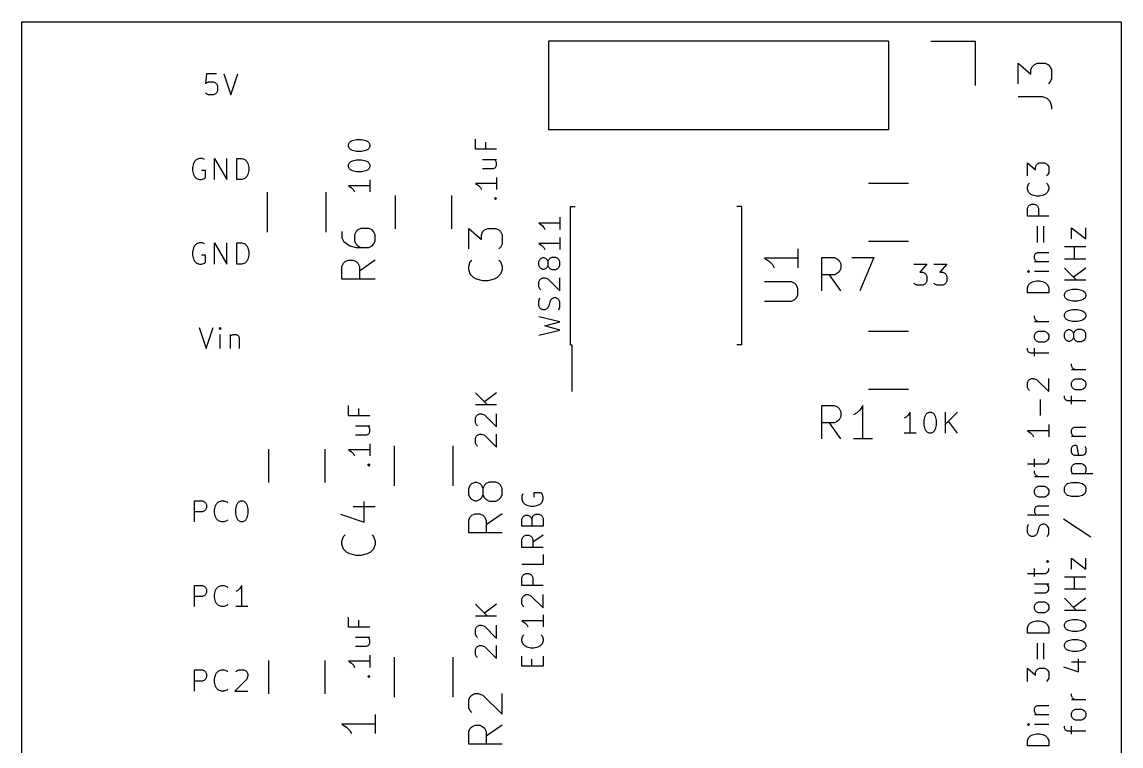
# Model space of a CAD drawing. Extents: x 109.9 to 142.9, y -87.6 to -53.3.
# Drawn here: x 109.86 to 142.88, y -75.09 to -53.34 of the extents above; entities that cross this region are included whole.
import ezdxf

# ---------------------------------------------------------------- set-up
doc = ezdxf.new("R2010")
doc.units = 0
doc.header["$MEASUREMENT"] = 0
doc.layers.add('BLACK', color=7, linetype='CONTINUOUS')

msp = doc.modelspace()

# ---------------------------------------------------------------- linework, layer by layer
at = {"layer": 'Black'}
for p, q in [((109.855, -77.597), (109.855, -53.34)), ((109.855, -53.34), (142.875, -53.34)), ((142.875, -53.34), (142.875, -87.63)), ((125.67, -53.915), (125.67, -56.575)), ((135.89, -53.915), (125.67, -53.915)), ((135.89, -53.915), (135.89, -56.575)), ((137.16, -53.915), (138.49, -53.915)), ((138.49, -53.915), (138.49, -55.245)), ((139.787, -55.1974), (139.787, -54.5783)), ((139.787, -54.5783), (140.168, -54.9117)), ((140.168, -54.7688), (140.216, -54.6736)), ((140.168, -54.9117), (140.168, -54.7688)), ((140.216, -54.6736), (140.264, -54.626)), ((140.264, -54.626), (140.359, -54.5783)), ((140.359, -54.5783), (140.597, -54.5783)), ((140.597, -54.5783), (140.692, -54.626)), ((140.692, -54.626), (140.74, -54.6736)), ((140.74, -54.6736), (140.787, -54.7688)), ((140.787, -54.7688), (140.787, -55.0545)), ((115.401, -54.8973), (115.37, -55.1996)), ((115.703, -54.8973), (115.401, -54.8973)), ((115.401, -55.1694), (115.461, -55.1392)), ((115.461, -55.1392), (115.612, -55.1392)), ((115.612, -55.1392), (115.673, -55.1694)), ((115.915, -54.8973), (116.126, -55.5323)), ((116.126, -55.5323), (116.338, -54.8973)), ((140.787, -55.0545), (140.74, -55.1498)), ((115.37, -55.1996), (115.401, -55.1694)), ((115.401, -55.502), (115.37, -55.4718)), ((115.673, -55.1694), (115.703, -55.1996)), ((115.703, -55.4718), (115.673, -55.502)), ((115.703, -55.1996), (115.733, -55.2601)), ((115.733, -55.4113), (115.703, -55.4718)), ((115.733, -55.2601), (115.733, -55.4113)), ((140.74, -55.1498), (140.692, -55.1974)), ((115.461, -55.5323), (115.401, -55.502)), ((115.612, -55.5323), (115.461, -55.5323)), ((115.673, -55.502), (115.612, -55.5323)), ((139.787, -55.5783), (140.502, -55.5783)), ((140.502, -55.5783), (140.645, -55.626)), ((140.645, -55.626), (140.74, -55.7212)), ((140.74, -55.7212), (140.787, -55.864)), ((140.787, -55.864), (140.787, -55.9593)), ((135.89, -56.575), (125.67, -56.575)), ((119.667, -57.023), (119.697, -56.9625)), ((119.667, -57.0835), (119.667, -57.023)), ((119.697, -57.144), (119.667, -57.0835)), ((119.697, -56.9625), (119.728, -56.9323)), ((119.728, -56.9323), (119.788, -56.902)), ((119.788, -56.902), (119.909, -56.8718)), ((119.909, -56.8718), (120.06, -56.8718)), ((120.06, -56.8718), (120.181, -56.902)), ((120.181, -56.902), (120.242, -56.9323)), ((120.242, -56.9323), (120.272, -56.9625)), ((120.272, -56.9625), (120.302, -57.023)), ((120.302, -57.0835), (120.272, -57.144)), ((120.302, -57.023), (120.302, -57.0835)), ((123.477, -57.1651), (123.477, -56.8627)), ((123.78, -56.9535), (123.78, -57.1651)), ((115.189, -57.4373), (115.098, -57.4675)), ((115.28, -57.4373), (115.189, -57.4373)), ((115.34, -57.4675), (115.28, -57.4373)), ((115.643, -58.0723), (115.643, -57.4373)), ((115.643, -57.4373), (116.005, -58.0723)), ((116.005, -58.0723), (116.005, -57.4373)), ((116.308, -58.0723), (116.308, -57.4373)), ((116.308, -57.4373), (116.459, -57.4373)), ((116.459, -57.4373), (116.55, -57.4675)), ((119.728, -57.1742), (119.697, -57.144)), ((119.788, -57.2044), (119.728, -57.1742)), ((119.909, -57.2347), (119.788, -57.2044)), ((120.06, -57.2347), (119.909, -57.2347)), ((120.181, -57.2044), (120.06, -57.2347)), ((120.242, -57.1742), (120.181, -57.2044)), ((120.272, -57.144), (120.242, -57.1742)), ((124.112, -57.1651), (123.477, -57.1651)), ((115.008, -57.5885), (114.977, -57.7094)), ((114.977, -57.7094), (114.977, -57.8001)), ((115.038, -57.528), (115.008, -57.5885)), ((115.098, -57.4675), (115.038, -57.528)), ((116.55, -57.4675), (116.61, -57.528)), ((116.61, -57.528), (116.64, -57.5885)), ((116.64, -57.5885), (116.671, -57.7094)), ((116.671, -57.7094), (116.671, -57.8001)), ((119.667, -57.6278), (119.697, -57.5673)), ((119.667, -57.6882), (119.667, -57.6278)), ((119.697, -57.7487), (119.667, -57.6882)), ((119.697, -57.5673), (119.728, -57.537)), ((119.728, -57.779), (119.697, -57.7487)), ((119.728, -57.537), (119.788, -57.5068)), ((119.788, -57.8092), (119.728, -57.779)), ((119.788, -57.5068), (119.909, -57.4766)), ((119.909, -57.4766), (120.06, -57.4766)), ((120.06, -57.4766), (120.181, -57.5068)), ((120.181, -57.5068), (120.242, -57.537)), ((120.242, -57.779), (120.181, -57.8092)), ((120.242, -57.537), (120.272, -57.5673)), ((120.272, -57.7487), (120.242, -57.779)), ((120.272, -57.5673), (120.302, -57.6278)), ((120.302, -57.6882), (120.272, -57.7487)), ((120.302, -57.6278), (120.302, -57.6882)), ((123.689, -57.4675), (124.112, -57.4675)), ((123.689, -57.7396), (124.022, -57.7396)), ((124.022, -57.7396), (124.082, -57.7094)), ((124.082, -57.4977), (124.052, -57.4675)), ((124.112, -57.5582), (124.082, -57.4977)), ((124.082, -57.7094), (124.112, -57.6489)), ((124.112, -57.6489), (124.112, -57.5582)), ((140.067, -57.9664), (140.067, -57.5733)), ((140.067, -57.5733), (140.309, -57.785)), ((140.309, -57.6943), (140.339, -57.6338)), ((140.309, -57.785), (140.309, -57.6943)), ((140.339, -57.6338), (140.369, -57.6036)), ((140.369, -57.6036), (140.429, -57.5733)), ((140.429, -57.5733), (140.581, -57.5733)), ((140.581, -57.5733), (140.641, -57.6036)), ((140.641, -57.6036), (140.671, -57.6338)), ((140.671, -57.6338), (140.702, -57.6943)), ((140.702, -57.6943), (140.702, -57.8757)), ((114.977, -57.8001), (115.008, -57.9211)), ((115.008, -57.9211), (115.038, -57.9815)), ((115.038, -57.9815), (115.098, -58.042)), ((115.098, -58.042), (115.189, -58.0723)), ((115.189, -58.0723), (115.249, -58.0723)), ((115.37, -57.8001), (115.249, -57.8001)), ((115.249, -58.0723), (115.34, -58.042)), ((115.34, -58.042), (115.37, -58.0118)), ((115.37, -58.0118), (115.37, -57.8001)), ((116.459, -58.0723), (116.308, -58.0723)), ((116.55, -58.042), (116.459, -58.0723)), ((116.61, -57.9815), (116.55, -58.042)), ((116.64, -57.9211), (116.61, -57.9815)), ((116.671, -57.8001), (116.64, -57.9211)), ((119.909, -57.8394), (119.788, -57.8092)), ((120.06, -57.8394), (119.909, -57.8394)), ((120.181, -57.8092), (120.06, -57.8394)), ((120.302, -58.0813), (120.302, -58.4442)), ((124.112, -58.0118), (124.112, -58.3746)), ((140.671, -57.9362), (140.641, -57.9664)), ((140.702, -57.8757), (140.671, -57.9362)), ((120.302, -58.2628), (119.667, -58.2628)), ((119.667, -58.2628), (119.758, -58.3232)), ((119.758, -58.3232), (119.818, -58.3837)), ((119.818, -58.3837), (119.849, -58.4442)), ((124.112, -58.1932), (123.477, -58.1932)), ((123.477, -58.1932), (123.568, -58.2537)), ((123.568, -58.2537), (123.628, -58.3142)), ((123.628, -58.3142), (123.659, -58.3746)), ((135.29, -58.18), (136.49, -58.18)), ((140.067, -58.299), (140.097, -58.2083)), ((140.067, -58.3595), (140.067, -58.299)), ((140.097, -58.4502), (140.067, -58.3595)), ((140.097, -58.2083), (140.127, -58.1781)), ((140.641, -58.1781), (140.671, -58.2083)), ((140.671, -58.2083), (140.702, -58.299)), ((140.702, -58.3595), (140.671, -58.4502)), ((140.702, -58.299), (140.702, -58.3595)), ((117.235, -59.655), (117.235, -58.455)), ((118.985, -58.455), (118.985, -59.655)), ((121.07, -58.555), (121.07, -59.555)), ((122.77, -59.555), (122.77, -58.555)), ((124.052, -58.6468), (124.082, -58.6165)), ((124.082, -58.677), (124.052, -58.6468)), ((124.052, -58.6468), (124.112, -58.6468)), ((124.082, -58.6165), (124.112, -58.6468)), ((124.112, -58.6468), (124.082, -58.677)), ((140.157, -58.5107), (140.097, -58.4502)), ((140.218, -58.541), (140.157, -58.5107)), ((140.339, -58.5712), (140.218, -58.541)), ((140.429, -58.5712), (140.339, -58.5712)), ((140.55, -58.541), (140.429, -58.5712)), ((140.611, -58.5107), (140.55, -58.541)), ((140.671, -58.4502), (140.611, -58.5107)), ((126.33, -58.885), (126.475, -58.885)), ((126.33, -63.035), (126.33, -58.885)), ((131.48, -58.885), (131.335, -58.885)), ((131.48, -63.035), (131.48, -58.885)), ((140.067, -58.934), (140.097, -58.8736)), ((140.067, -59.176), (140.067, -58.934)), ((140.097, -58.8736), (140.127, -58.8433)), ((140.127, -58.8433), (140.188, -58.8131)), ((140.188, -58.8131), (140.278, -58.8131)), ((140.278, -58.8131), (140.339, -58.8433)), ((140.339, -58.8433), (140.369, -58.8736)), ((140.369, -58.8736), (140.399, -58.934)), ((140.399, -58.934), (140.399, -59.176)), ((126.017, -59.3876), (125.382, -59.3876)), ((125.382, -59.3876), (125.473, -59.4481)), ((126.017, -59.2062), (126.017, -59.569)), ((140.702, -59.176), (140.067, -59.176)), ((119.467, -59.6345), (119.467, -59.825)), ((119.896, -59.6345), (119.848, -59.7298)), ((119.848, -59.7298), (119.848, -59.9202)), ((119.944, -59.5869), (119.896, -59.6345)), ((120.039, -59.5393), (119.944, -59.5869)), ((120.277, -59.5393), (120.039, -59.5393)), ((120.372, -59.5869), (120.277, -59.5393)), ((120.42, -59.6345), (120.372, -59.5869)), ((120.467, -59.7298), (120.42, -59.6345)), ((120.467, -59.9202), (120.467, -59.7298)), ((123.277, -60.1583), (123.277, -59.5393)), ((123.277, -59.5393), (123.658, -59.8726)), ((123.658, -59.7298), (123.706, -59.6345)), ((123.658, -59.8726), (123.658, -59.7298)), ((123.706, -59.6345), (123.754, -59.5869)), ((123.754, -59.5869), (123.849, -59.5393)), ((123.849, -59.5393), (124.087, -59.5393)), ((124.087, -59.5393), (124.182, -59.5869)), ((124.182, -59.5869), (124.23, -59.6345)), ((124.23, -59.6345), (124.277, -59.7298)), ((124.277, -59.7298), (124.277, -60.0155)), ((125.473, -59.4481), (125.533, -59.5086)), ((125.533, -59.5086), (125.564, -59.569)), ((140.369, -59.9621), (140.369, -59.4783)), ((140.55, -59.4783), (140.55, -59.9621)), ((141.39, -59.8563), (141.39, -59.5237)), ((141.39, -59.5237), (141.813, -59.8563)), ((141.813, -59.8563), (141.813, -59.5237)), ((115.038, -60.068), (115.008, -60.1285)), ((115.098, -60.0075), (115.038, -60.068)), ((115.189, -59.9773), (115.098, -60.0075)), ((115.28, -59.9773), (115.189, -59.9773)), ((115.34, -60.0075), (115.28, -59.9773)), ((115.643, -60.6123), (115.643, -59.9773)), ((115.643, -59.9773), (116.005, -60.6123)), ((116.005, -60.6123), (116.005, -59.9773)), ((116.308, -60.6123), (116.308, -59.9773)), ((116.308, -59.9773), (116.459, -59.9773)), ((116.459, -59.9773), (116.55, -60.0075)), ((116.55, -60.0075), (116.61, -60.068)), ((116.61, -60.068), (116.64, -60.1285)), ((119.467, -59.825), (119.515, -59.9202)), ((119.515, -59.9202), (119.563, -59.9679)), ((119.563, -59.9679), (119.705, -60.0631)), ((119.705, -60.0631), (119.896, -60.1107)), ((119.848, -59.9202), (119.896, -60.0155)), ((119.896, -60.0155), (119.944, -60.0631)), ((119.944, -60.0631), (120.039, -60.1107)), ((120.277, -60.1107), (120.372, -60.0631)), ((120.372, -60.0631), (120.42, -60.0155)), ((120.42, -60.0155), (120.467, -59.9202)), ((124.277, -60.0155), (124.23, -60.1107)), ((126.017, -59.9924), (125.382, -59.9924)), ((125.382, -59.9924), (125.473, -60.0529)), ((125.473, -60.0529), (125.533, -60.1133)), ((126.017, -59.811), (126.017, -60.1738)), ((136.49, -59.93), (135.29, -59.93)), ((115.008, -60.1285), (114.977, -60.2494)), ((114.977, -60.2494), (114.977, -60.3401)), ((114.977, -60.3401), (115.008, -60.4611)), ((115.37, -60.3401), (115.249, -60.3401)), ((115.37, -60.5518), (115.37, -60.3401)), ((116.64, -60.1285), (116.671, -60.2494)), ((116.671, -60.3401), (116.64, -60.4611)), ((116.671, -60.2494), (116.671, -60.3401)), ((119.896, -60.1107), (120.277, -60.1107)), ((124.23, -60.1107), (124.182, -60.1583)), ((125.443, -60.446), (125.503, -60.4157)), ((125.503, -60.4157), (125.533, -60.4157)), ((125.533, -60.1133), (125.564, -60.1738)), ((125.533, -60.4157), (125.594, -60.446)), ((125.775, -60.4157), (125.715, -60.446)), ((125.896, -60.4157), (125.775, -60.4157)), ((125.957, -60.446), (125.896, -60.4157)), ((133.167, -60.1505), (133.167, -60.7219)), ((133.882, -61.4124), (133.882, -60.4124)), ((133.882, -60.4124), (134.263, -60.4124)), ((134.263, -60.4124), (134.358, -60.46)), ((134.787, -60.4124), (135.453, -60.4124)), ((135.453, -60.4124), (135.025, -61.4124)), ((140.278, -60.3552), (140.309, -60.2948)), ((140.278, -60.4459), (140.278, -60.3552)), ((140.309, -60.2948), (140.369, -60.2645)), ((140.369, -60.2645), (140.702, -60.2645)), ((141.813, -60.0982), (141.178, -60.0982)), ((141.48, -60.4611), (141.48, -60.0982)), ((115.008, -60.4611), (115.038, -60.5215)), ((115.038, -60.5215), (115.098, -60.582)), ((115.098, -60.582), (115.189, -60.6123)), ((115.189, -60.6123), (115.249, -60.6123)), ((115.249, -60.6123), (115.34, -60.582)), ((115.34, -60.582), (115.37, -60.5518)), ((116.459, -60.6123), (116.308, -60.6123)), ((116.55, -60.582), (116.459, -60.6123)), ((116.61, -60.5215), (116.55, -60.582)), ((116.64, -60.4611), (116.61, -60.5215)), ((119.467, -60.6821), (119.515, -60.5869)), ((119.467, -61.0631), (119.467, -60.6821)), ((119.515, -60.5869), (119.563, -60.5393)), ((119.563, -60.5393), (119.658, -60.4917)), ((119.658, -60.4917), (119.801, -60.4917)), ((119.801, -60.4917), (119.896, -60.5393)), ((119.896, -60.5393), (119.944, -60.5869)), ((119.944, -60.5869), (119.991, -60.6821)), ((120.467, -60.4917), (119.991, -60.825)), ((119.991, -60.6821), (119.991, -61.0631)), ((123.277, -60.6821), (123.325, -60.5393)), ((123.277, -60.7774), (123.277, -60.6821)), ((123.325, -60.5393), (123.373, -60.4917)), ((124.182, -60.4917), (124.23, -60.5393)), ((124.23, -60.5393), (124.277, -60.6821)), ((124.277, -60.6821), (124.277, -60.7774)), ((125.382, -60.5367), (125.412, -60.4762)), ((125.382, -60.6576), (125.382, -60.5367)), ((125.412, -60.7181), (125.382, -60.6576)), ((125.412, -60.4762), (125.443, -60.446)), ((125.443, -60.7483), (125.412, -60.7181)), ((125.503, -60.7786), (125.443, -60.7483)), ((125.594, -60.7483), (125.533, -60.7786)), ((125.594, -60.446), (125.624, -60.4762)), ((125.624, -60.7181), (125.594, -60.7483)), ((125.624, -60.4762), (125.654, -60.5367)), ((125.654, -60.6576), (125.624, -60.7181)), ((125.685, -60.4762), (125.654, -60.5367)), ((125.654, -60.5367), (125.654, -60.6576)), ((125.654, -60.6576), (125.685, -60.7181)), ((125.715, -60.446), (125.685, -60.4762)), ((125.685, -60.7181), (125.715, -60.7483)), ((125.715, -60.7483), (125.775, -60.7786)), ((125.896, -60.7786), (125.957, -60.7483)), ((125.987, -60.4762), (125.957, -60.446)), ((125.957, -60.7483), (125.987, -60.7181)), ((126.017, -60.5367), (125.987, -60.4762)), ((125.987, -60.7181), (126.017, -60.6576)), ((126.017, -60.6576), (126.017, -60.5367)), ((133.167, -60.4362), (132.167, -60.4362)), ((132.167, -60.4362), (132.31, -60.5314)), ((132.31, -60.5314), (132.405, -60.6267)), ((132.405, -60.6267), (132.453, -60.7219)), ((134.358, -60.46), (134.406, -60.5076)), ((134.406, -60.5076), (134.453, -60.6029)), ((134.453, -60.7457), (134.406, -60.841)), ((134.453, -60.6029), (134.453, -60.7457)), ((136.646, -60.6123), (137.039, -60.6123)), ((137.039, -60.6123), (136.827, -60.8542)), ((137.251, -60.6123), (137.644, -60.6123)), ((137.644, -60.6123), (137.432, -60.8542)), ((140.309, -60.5064), (140.278, -60.4459)), ((140.278, -60.5367), (140.702, -60.5367)), ((140.339, -60.5367), (140.309, -60.5064)), ((141.813, -60.4611), (141.178, -60.4611)), ((141.178, -60.7332), (141.541, -61.0961)), ((141.813, -60.7332), (141.45, -61.0054)), ((120.467, -61.0631), (119.467, -61.0631)), ((123.325, -60.9202), (123.277, -60.7774)), ((123.42, -61.0155), (123.325, -60.9202)), ((123.515, -61.0631), (123.42, -61.0155)), ((123.706, -61.1107), (123.515, -61.0631)), ((124.039, -61.0631), (123.849, -61.1107)), ((124.135, -61.0155), (124.039, -61.0631)), ((124.23, -60.9202), (124.135, -61.0155)), ((124.277, -60.7774), (124.23, -60.9202)), ((125.382, -61.1414), (125.412, -61.081)), ((125.412, -61.081), (125.443, -61.0507)), ((125.443, -61.0507), (125.503, -61.0205)), ((125.533, -60.7786), (125.503, -60.7786)), ((125.503, -61.0205), (125.564, -61.0205)), ((125.564, -61.0205), (125.654, -61.0507)), ((125.654, -61.0507), (126.017, -61.4136)), ((125.775, -60.7786), (125.896, -60.7786)), ((126.017, -61.4136), (126.017, -61.0205)), ((134.263, -60.9362), (133.882, -60.9362)), ((134.453, -61.4124), (134.12, -60.9362)), ((134.358, -60.8886), (134.263, -60.9362)), ((134.406, -60.841), (134.358, -60.8886)), ((136.827, -60.8542), (136.918, -60.8542)), ((136.918, -60.8542), (136.979, -60.8844)), ((136.979, -60.8844), (137.009, -60.9146)), ((137.009, -60.9146), (137.039, -60.9751)), ((137.039, -60.9751), (137.039, -61.1263)), ((137.432, -60.8542), (137.523, -60.8542)), ((137.523, -60.8542), (137.583, -60.8844)), ((137.583, -60.8844), (137.614, -60.9146)), ((137.614, -60.9146), (137.644, -60.9751)), ((137.644, -60.9751), (137.644, -61.1263)), ((140.097, -60.8088), (140.067, -60.839)), ((140.067, -60.839), (140.097, -60.8693)), ((140.067, -60.839), (140.127, -60.839)), ((140.127, -60.839), (140.097, -60.8088)), ((140.097, -60.8693), (140.127, -60.839)), ((140.702, -60.839), (140.278, -60.839)), ((123.849, -61.1107), (123.706, -61.1107)), ((125.382, -61.2926), (125.382, -61.1414)), ((125.412, -61.3531), (125.382, -61.2926)), ((125.443, -61.3833), (125.412, -61.3531)), ((132.977, -61.1505), (132.167, -61.1505)), ((133.072, -61.1981), (132.977, -61.1505)), ((133.12, -61.2457), (133.072, -61.1981)), ((133.167, -61.341), (133.12, -61.2457)), ((133.167, -61.5314), (133.167, -61.341)), ((136.676, -61.217), (136.646, -61.1868)), ((136.737, -61.2473), (136.676, -61.217)), ((136.918, -61.2473), (136.737, -61.2473)), ((136.979, -61.217), (136.918, -61.2473)), ((137.009, -61.1868), (136.979, -61.217)), ((137.039, -61.1263), (137.009, -61.1868)), ((137.281, -61.217), (137.251, -61.1868)), ((137.341, -61.2473), (137.281, -61.217)), ((137.523, -61.2473), (137.341, -61.2473)), ((137.583, -61.217), (137.523, -61.2473)), ((137.614, -61.1868), (137.583, -61.217)), ((137.644, -61.1263), (137.614, -61.1868)), ((140.067, -61.3229), (140.097, -61.2321)), ((140.067, -61.474), (140.067, -61.3229)), ((140.097, -61.2321), (140.157, -61.1717)), ((140.157, -61.1717), (140.218, -61.1414)), ((140.218, -61.1414), (140.339, -61.1112)), ((140.339, -61.1112), (140.429, -61.1112)), ((140.429, -61.1112), (140.55, -61.1414)), ((140.55, -61.1414), (140.611, -61.1717)), ((140.611, -61.1717), (140.671, -61.2321)), ((140.671, -61.2321), (140.702, -61.3229)), ((140.702, -61.3229), (140.702, -61.474)), ((141.813, -61.0961), (141.178, -61.0961)), ((141.238, -61.4287), (141.299, -61.3985)), ((141.299, -61.3985), (141.42, -61.3682)), ((141.42, -61.3682), (141.571, -61.3682)), ((141.571, -61.3682), (141.692, -61.3985)), ((141.692, -61.3985), (141.752, -61.4287)), ((125.382, -61.716), (125.412, -61.6252)), ((125.382, -61.8671), (125.382, -61.716)), ((125.715, -61.7462), (125.685, -61.8671)), ((125.745, -61.6857), (125.715, -61.7462)), ((125.775, -61.6555), (125.745, -61.6857)), ((125.836, -61.6252), (125.775, -61.6555)), ((125.896, -61.6252), (125.836, -61.6252)), ((125.957, -61.6555), (125.896, -61.6252)), ((125.987, -61.6857), (125.957, -61.6555)), ((126.017, -61.7462), (125.987, -61.6857)), ((126.017, -61.8974), (126.017, -61.7462)), ((132.167, -61.7219), (132.977, -61.7219)), ((132.977, -61.7219), (133.072, -61.6743)), ((133.072, -61.6743), (133.12, -61.6267)), ((133.12, -61.6267), (133.167, -61.5314)), ((140.702, -61.474), (140.067, -61.474)), ((141.178, -61.5194), (141.208, -61.4589)), ((141.178, -61.5799), (141.178, -61.5194)), ((141.208, -61.6404), (141.178, -61.5799)), ((141.208, -61.4589), (141.238, -61.4287)), ((141.238, -61.6706), (141.208, -61.6404)), ((141.299, -61.7008), (141.238, -61.6706)), ((141.42, -61.7311), (141.299, -61.7008)), ((141.571, -61.7311), (141.42, -61.7311)), ((141.692, -61.7008), (141.571, -61.7311)), ((141.752, -61.6706), (141.692, -61.7008)), ((141.752, -61.4287), (141.783, -61.4589)), ((141.783, -61.6404), (141.752, -61.6706)), ((141.783, -61.4589), (141.813, -61.5194)), ((141.813, -61.5799), (141.783, -61.6404)), ((141.813, -61.5194), (141.813, -61.5799)), ((125.412, -61.9276), (125.382, -61.8671)), ((125.443, -61.9579), (125.412, -61.9276)), ((125.503, -61.9881), (125.443, -61.9579)), ((125.564, -61.9881), (125.503, -61.9881)), ((125.624, -61.9579), (125.564, -61.9881)), ((125.654, -61.9276), (125.624, -61.9579)), ((125.685, -61.8671), (125.654, -61.9276)), ((125.987, -61.9881), (126.017, -61.8974)), ((141.178, -62.1242), (141.208, -62.0637)), ((141.208, -62.0637), (141.238, -62.0335)), ((141.238, -62.0335), (141.299, -62.0032)), ((141.299, -62.0032), (141.42, -61.973)), ((141.42, -61.973), (141.571, -61.973)), ((141.571, -61.973), (141.692, -62.0032)), ((141.692, -62.0032), (141.752, -62.0335)), ((141.752, -62.0335), (141.783, -62.0637)), ((141.783, -62.0637), (141.813, -62.1242)), ((126.017, -62.351), (125.382, -62.1998)), ((125.564, -62.4719), (126.017, -62.351)), ((140.278, -62.23), (140.278, -62.1695)), ((140.309, -62.2905), (140.278, -62.23)), ((140.702, -62.351), (140.278, -62.351)), ((140.339, -62.3207), (140.309, -62.2905)), ((140.399, -62.351), (140.339, -62.3207)), ((141.178, -62.1846), (141.178, -62.1242)), ((141.208, -62.2451), (141.178, -62.1846)), ((141.238, -62.2754), (141.208, -62.2451)), ((141.299, -62.3056), (141.238, -62.2754)), ((141.42, -62.3358), (141.299, -62.3056)), ((141.571, -62.3358), (141.42, -62.3358)), ((141.692, -62.3056), (141.571, -62.3358)), ((141.752, -62.2754), (141.692, -62.3056)), ((141.783, -62.2451), (141.752, -62.2754)), ((141.813, -62.1846), (141.783, -62.2451)), ((141.813, -62.1242), (141.813, -62.1846)), ((115.174, -62.5173), (115.386, -63.1523)), ((115.386, -63.1523), (115.597, -62.5173)), ((115.809, -62.5173), (115.779, -62.5475)), ((115.779, -62.5475), (115.809, -62.5777)), ((115.839, -62.5475), (115.809, -62.5173)), ((115.809, -62.5173), (115.809, -62.5777)), ((115.809, -62.5777), (115.839, -62.5475)), ((115.809, -63.1523), (115.809, -62.7289)), ((116.111, -62.7289), (116.111, -63.1523)), ((116.142, -62.7592), (116.202, -62.7289)), ((116.202, -62.7289), (116.293, -62.7289)), ((116.293, -62.7289), (116.353, -62.7592)), ((125.382, -62.744), (126.017, -62.5929)), ((126.017, -62.5929), (125.564, -62.4719)), ((135.29, -62.625), (136.49, -62.625)), ((140.278, -62.744), (140.309, -62.6836)), ((140.309, -62.6836), (140.339, -62.6533)), ((140.339, -62.6533), (140.399, -62.6231)), ((140.399, -62.6231), (140.581, -62.6231)), ((140.581, -62.6231), (140.641, -62.6533)), ((140.641, -62.6533), (140.671, -62.6836)), ((140.671, -62.6836), (140.702, -62.744)), ((141.178, -62.6987), (141.208, -62.6382)), ((141.178, -62.8196), (141.178, -62.6987)), ((141.208, -62.6382), (141.238, -62.608)), ((141.238, -62.608), (141.299, -62.5777)), ((141.299, -62.5777), (141.329, -62.5777)), ((141.329, -62.5777), (141.39, -62.608)), ((141.39, -62.608), (141.42, -62.6382)), ((141.42, -62.6382), (141.45, -62.6987)), ((141.48, -62.6382), (141.45, -62.6987)), ((141.45, -62.6987), (141.45, -62.8196)), ((141.511, -62.608), (141.48, -62.6382)), ((141.571, -62.5777), (141.511, -62.608)), ((141.692, -62.5777), (141.571, -62.5777)), ((141.752, -62.608), (141.692, -62.5777)), ((141.783, -62.6382), (141.752, -62.608)), ((141.813, -62.6987), (141.783, -62.6382)), ((141.813, -62.8196), (141.813, -62.6987)), ((116.111, -62.7894), (116.142, -62.7592)), ((116.353, -62.7592), (116.383, -62.8196)), ((116.383, -62.8196), (116.383, -63.1523)), ((126.33, -63.035), (126.38, -63.035)), ((126.38, -63.035), (126.38, -64.435)), ((131.48, -63.035), (131.335, -63.035)), ((140.278, -62.8348), (140.278, -62.744)), ((140.309, -62.8952), (140.278, -62.8348)), ((140.339, -62.9255), (140.309, -62.8952)), ((140.399, -62.9557), (140.339, -62.9255)), ((140.581, -62.9557), (140.399, -62.9557)), ((140.641, -62.9255), (140.581, -62.9557)), ((140.671, -62.8952), (140.641, -62.9255)), ((140.702, -62.8348), (140.671, -62.8952)), ((140.702, -62.744), (140.702, -62.8348)), ((141.208, -62.8801), (141.178, -62.8196)), ((141.238, -62.9104), (141.208, -62.8801)), ((141.299, -62.9406), (141.238, -62.9104)), ((141.329, -62.9406), (141.299, -62.9406)), ((141.39, -62.9104), (141.329, -62.9406)), ((141.42, -62.8801), (141.39, -62.9104)), ((141.45, -62.8196), (141.42, -62.8801)), ((141.45, -62.8196), (141.48, -62.8801)), ((141.48, -62.8801), (141.511, -62.9104)), ((141.511, -62.9104), (141.571, -62.9406)), ((141.571, -62.9406), (141.692, -62.9406)), ((141.692, -62.9406), (141.752, -62.9104)), ((141.752, -62.9104), (141.783, -62.8801)), ((141.783, -62.8801), (141.813, -62.8196)), ((140.067, -63.1976), (140.067, -63.1371)), ((140.097, -63.2581), (140.067, -63.1976)), ((140.157, -63.2883), (140.097, -63.2581)), ((140.702, -63.2883), (140.157, -63.2883)), ((140.278, -63.379), (140.278, -63.1371)), ((141.39, -63.6663), (141.39, -63.6058)), ((141.42, -63.7268), (141.39, -63.6663)), ((141.45, -63.757), (141.42, -63.7268)), ((140.127, -64.0745), (140.188, -64.0443)), ((140.188, -64.0443), (140.248, -64.0443)), ((140.248, -64.0443), (140.339, -64.0745)), ((140.702, -64.4374), (140.702, -64.0443)), ((141.813, -63.7873), (141.39, -63.7873)), ((141.511, -63.7873), (141.45, -63.757)), ((136.49, -64.375), (135.29, -64.375)), ((140.067, -64.1652), (140.097, -64.1048)), ((140.067, -64.3164), (140.067, -64.1652)), ((140.097, -64.3769), (140.067, -64.3164)), ((140.097, -64.1048), (140.127, -64.0745)), ((140.127, -64.4071), (140.097, -64.3769)), ((140.339, -64.0745), (140.702, -64.4374)), ((141.39, -64.1804), (141.42, -64.1199)), ((141.39, -64.2711), (141.39, -64.1804)), ((141.42, -64.3315), (141.39, -64.2711)), ((141.42, -64.1199), (141.45, -64.0896)), ((141.45, -64.3618), (141.42, -64.3315)), ((141.45, -64.0896), (141.511, -64.0594)), ((141.511, -64.392), (141.45, -64.3618)), ((141.511, -64.0594), (141.692, -64.0594)), ((141.692, -64.0594), (141.752, -64.0896)), ((141.752, -64.3618), (141.692, -64.392)), ((141.752, -64.0896), (141.783, -64.1199)), ((141.783, -64.3315), (141.752, -64.3618)), ((141.783, -64.1199), (141.813, -64.1804)), ((141.813, -64.2711), (141.783, -64.3315)), ((141.813, -64.1804), (141.813, -64.2711)), ((123.477, -64.4767), (123.84, -64.8395)), ((124.112, -64.4767), (123.749, -64.7488)), ((140.46, -65.1631), (140.46, -64.6793)), ((141.178, -64.6339), (141.178, -64.5735)), ((141.208, -64.6944), (141.178, -64.6339)), ((141.269, -64.7246), (141.208, -64.6944)), ((141.39, -64.8154), (141.39, -64.5735)), ((141.692, -64.392), (141.511, -64.392)), ((119.667, -65.1661), (119.667, -64.8637)), ((119.97, -64.9545), (119.97, -65.1661)), ((124.112, -64.8395), (123.477, -64.8395)), ((133.882, -65.8574), (133.882, -64.8574)), ((133.882, -64.8574), (134.263, -64.8574)), ((134.263, -64.8574), (134.358, -64.905)), ((134.358, -64.905), (134.406, -64.9526)), ((134.406, -64.9526), (134.453, -65.0479)), ((134.453, -65.0479), (134.453, -65.1907)), ((135.025, -65.0002), (134.93, -65.0955)), ((135.12, -64.8574), (135.025, -65.0002)), ((135.12, -65.8574), (135.12, -64.8574)), ((141.813, -64.7246), (141.269, -64.7246)), ((120.302, -65.1661), (119.667, -65.1661)), ((123.477, -65.2326), (123.507, -65.1722)), ((123.477, -65.3838), (123.477, -65.2326)), ((123.507, -65.1722), (123.538, -65.1419)), ((123.538, -65.1419), (123.598, -65.1117)), ((123.598, -65.1117), (123.659, -65.1117)), ((123.659, -65.1117), (123.749, -65.1419)), ((123.749, -65.1419), (124.112, -65.5048)), ((124.112, -65.5048), (124.112, -65.1117)), ((134.358, -65.3336), (134.263, -65.3812)), ((134.406, -65.286), (134.358, -65.3336)), ((134.453, -65.1907), (134.406, -65.286)), ((134.93, -65.0955), (134.834, -65.1431)), ((136.419, -65.2085), (136.359, -65.2387)), ((136.48, -65.148), (136.419, -65.2085)), ((136.54, -65.0573), (136.48, -65.148)), ((136.54, -65.6923), (136.54, -65.0573)), ((136.963, -65.2992), (136.994, -65.1782)), ((136.963, -65.4504), (136.963, -65.2992)), ((136.994, -65.1782), (137.024, -65.1177)), ((137.024, -65.1177), (137.054, -65.0875)), ((137.054, -65.0875), (137.115, -65.0573)), ((137.115, -65.0573), (137.175, -65.0573)), ((137.175, -65.0573), (137.236, -65.0875)), ((137.236, -65.0875), (137.266, -65.1177)), ((137.266, -65.1177), (137.296, -65.1782)), ((137.296, -65.1782), (137.326, -65.2992)), ((137.326, -65.2992), (137.326, -65.4504)), ((137.598, -65.6923), (137.598, -65.0573)), ((137.961, -65.0573), (137.598, -65.4201)), ((137.961, -65.6923), (137.689, -65.3294)), ((119.879, -65.4685), (120.302, -65.4685)), ((120.272, -65.4987), (120.242, -65.4685)), ((120.302, -65.5592), (120.272, -65.4987)), ((120.272, -65.7104), (120.302, -65.6499)), ((120.302, -65.6499), (120.302, -65.5592)), ((123.507, -65.4443), (123.477, -65.3838)), ((123.538, -65.4745), (123.507, -65.4443)), ((134.263, -65.3812), (133.882, -65.3812)), ((134.453, -65.8574), (134.12, -65.3812)), ((136.722, -65.6923), (136.359, -65.6923)), ((136.994, -65.5713), (136.963, -65.4504)), ((137.024, -65.6318), (136.994, -65.5713)), ((137.054, -65.662), (137.024, -65.6318)), ((137.115, -65.6923), (137.054, -65.662)), ((137.175, -65.6923), (137.115, -65.6923)), ((137.236, -65.662), (137.175, -65.6923)), ((137.266, -65.6318), (137.236, -65.662)), ((137.296, -65.5713), (137.266, -65.6318)), ((137.326, -65.4504), (137.296, -65.5713)), ((140.702, -65.6167), (140.067, -65.6167)), ((140.067, -65.6167), (140.157, -65.6771)), ((140.157, -65.6771), (140.218, -65.7376)), ((140.702, -65.4352), (140.702, -65.7981)), ((141.39, -65.6015), (141.42, -65.5411)), ((141.39, -65.6923), (141.39, -65.6015)), ((141.42, -65.7527), (141.39, -65.6923)), ((141.42, -65.5411), (141.48, -65.5108)), ((141.48, -65.5108), (141.813, -65.5108)), ((119.879, -65.7406), (120.212, -65.7406)), ((120.212, -65.7406), (120.272, -65.7104)), ((120.302, -66.0128), (120.302, -66.3756)), ((123.477, -65.8374), (123.507, -65.7769)), ((123.477, -65.9886), (123.477, -65.8374)), ((123.507, -66.0491), (123.477, -65.9886)), ((123.507, -65.7769), (123.538, -65.7467)), ((123.538, -65.7467), (123.598, -65.7165)), ((123.598, -65.7165), (123.659, -65.7165)), ((123.659, -65.7165), (123.749, -65.7467)), ((123.749, -65.7467), (124.112, -66.1095)), ((124.112, -66.1095), (124.112, -65.7165)), ((135.406, -65.8574), (134.834, -65.8574)), ((140.218, -65.7376), (140.248, -65.7981)), ((141.39, -65.783), (141.813, -65.783)), ((141.45, -65.783), (141.42, -65.7527)), ((117.26, -66.175), (117.26, -67.175)), ((118.96, -67.175), (118.96, -66.175)), ((120.302, -66.1942), (119.667, -66.1942)), ((119.667, -66.1942), (119.758, -66.2547)), ((119.758, -66.2547), (119.818, -66.3152)), ((119.818, -66.3152), (119.849, -66.3756)), ((121.045, -67.275), (121.045, -66.075)), ((122.795, -66.075), (122.795, -67.275)), ((123.538, -66.0793), (123.507, -66.0491)), ((141.39, -66.1458), (141.42, -66.0854)), ((141.39, -66.2668), (141.39, -66.1458)), ((141.42, -66.3273), (141.39, -66.2668)), ((141.42, -66.0854), (141.48, -66.0551)), ((141.48, -66.3575), (141.42, -66.3273)), ((141.48, -66.0551), (141.541, -66.0551)), ((141.722, -66.3575), (141.48, -66.3575)), ((141.541, -66.0551), (141.601, -66.3575)), ((141.783, -66.3273), (141.722, -66.3575)), ((141.783, -66.0854), (141.813, -66.1458)), ((141.813, -66.2668), (141.783, -66.3273)), ((141.813, -66.1458), (141.813, -66.2668)), ((120.242, -66.6478), (120.272, -66.6175)), ((120.272, -66.678), (120.242, -66.6478)), ((120.242, -66.6478), (120.302, -66.6478)), ((120.272, -66.6175), (120.302, -66.6478)), ((120.302, -66.6478), (120.272, -66.678)), ((140.067, -66.6145), (140.611, -66.6145)), ((140.278, -66.7052), (140.278, -66.4633)), ((140.611, -66.6145), (140.671, -66.5843)), ((140.671, -66.5843), (140.702, -66.5238)), ((140.702, -66.5238), (140.702, -66.4633)), ((141.39, -66.7204), (141.42, -66.6599)), ((141.42, -66.6599), (141.45, -66.6296)), ((141.45, -66.6296), (141.511, -66.5994)), ((141.511, -66.5994), (141.692, -66.5994)), ((141.692, -66.5994), (141.752, -66.6296)), ((141.752, -66.6296), (141.783, -66.6599)), ((141.783, -66.6599), (141.813, -66.7204)), ((140.278, -66.8867), (140.278, -66.8262)), ((140.309, -66.9471), (140.278, -66.8867)), ((140.702, -67.0076), (140.278, -67.0076)), ((140.339, -66.9774), (140.309, -66.9471)), ((140.399, -67.0076), (140.339, -66.9774)), ((141.39, -66.8413), (141.39, -66.7204)), ((141.42, -66.9018), (141.39, -66.8413)), ((141.39, -66.9018), (142.025, -66.9018)), ((141.813, -66.8413), (141.783, -66.9018)), ((141.813, -66.7204), (141.813, -66.8413)), ((123.277, -67.3498), (123.325, -67.2545)), ((123.277, -67.5402), (123.277, -67.3498)), ((123.325, -67.2545), (123.373, -67.2069)), ((123.373, -67.2069), (123.468, -67.1593)), ((123.468, -67.1593), (123.515, -67.1593)), ((123.515, -67.1593), (123.611, -67.2069)), ((123.611, -67.2069), (123.658, -67.2545)), ((123.658, -67.2545), (123.706, -67.3498)), ((123.754, -67.2545), (123.706, -67.3498)), ((123.706, -67.3498), (123.706, -67.5402)), ((123.801, -67.2069), (123.754, -67.2545)), ((123.896, -67.1593), (123.801, -67.2069)), ((124.087, -67.1593), (123.896, -67.1593)), ((124.182, -67.2069), (124.087, -67.1593)), ((124.23, -67.2545), (124.182, -67.2069)), ((124.277, -67.3498), (124.23, -67.2545)), ((124.277, -67.5402), (124.277, -67.3498)), ((140.278, -67.4007), (140.309, -67.3402)), ((140.309, -67.3402), (140.339, -67.31)), ((140.339, -67.31), (140.399, -67.2798)), ((140.399, -67.2798), (140.581, -67.2798)), ((140.581, -67.2798), (140.641, -67.31)), ((140.641, -67.31), (140.671, -67.3402)), ((140.671, -67.3402), (140.702, -67.4007)), ((141.178, -67.3251), (141.208, -67.2646)), ((141.178, -67.4461), (141.178, -67.3251)), ((141.208, -67.2646), (141.269, -67.2042)), ((141.269, -67.2042), (141.39, -67.1739)), ((141.39, -67.1739), (141.601, -67.1739)), ((141.601, -67.1739), (141.722, -67.2042)), ((141.722, -67.2042), (141.783, -67.2646)), ((141.783, -67.2646), (141.813, -67.3251)), ((141.813, -67.3251), (141.813, -67.4461)), ((123.325, -67.6355), (123.277, -67.5402)), ((123.373, -67.6831), (123.325, -67.6355)), ((123.468, -67.7307), (123.373, -67.6831)), ((123.611, -67.6831), (123.515, -67.7307)), ((123.658, -67.6355), (123.611, -67.6831)), ((123.706, -67.5402), (123.658, -67.6355)), ((123.706, -67.5402), (123.754, -67.6355)), ((123.754, -67.6355), (123.801, -67.6831)), ((123.801, -67.6831), (123.896, -67.7307)), ((124.087, -67.7307), (124.182, -67.6831)), ((124.182, -67.6831), (124.23, -67.6355)), ((124.23, -67.6355), (124.277, -67.5402)), ((124.904, -67.5186), (124.874, -67.5791)), ((124.874, -67.5791), (124.874, -67.6698)), ((124.874, -67.6698), (124.904, -67.7605)), ((125.449, -67.4884), (125.237, -67.4884)), ((125.237, -67.4884), (125.237, -67.6094)), ((125.479, -67.5186), (125.449, -67.4884)), ((125.509, -67.6094), (125.479, -67.5186)), ((125.479, -67.7605), (125.509, -67.6698)), ((125.509, -67.6698), (125.509, -67.6094)), ((140.278, -67.4914), (140.278, -67.4007)), ((140.309, -67.5519), (140.278, -67.4914)), ((140.339, -67.5821), (140.309, -67.5519)), ((140.399, -67.6124), (140.339, -67.5821)), ((140.581, -67.6124), (140.399, -67.6124)), ((140.641, -67.5821), (140.581, -67.6124)), ((140.671, -67.5519), (140.641, -67.5821)), ((140.702, -67.4914), (140.671, -67.5519)), ((140.702, -67.4007), (140.702, -67.4914)), ((141.208, -67.5065), (141.178, -67.4461)), ((141.269, -67.567), (141.208, -67.5065)), ((141.39, -67.5973), (141.269, -67.567)), ((141.601, -67.5973), (141.39, -67.5973)), ((141.722, -67.567), (141.601, -67.5973)), ((141.783, -67.5065), (141.722, -67.567)), ((141.813, -67.4461), (141.783, -67.5065)), ((115.038, -68.3593), (115.038, -67.7243)), ((115.038, -67.7243), (115.28, -67.7243)), ((115.28, -67.7243), (115.34, -67.7545)), ((115.34, -67.7545), (115.37, -67.7847)), ((115.37, -67.9964), (115.34, -68.0266)), ((115.37, -67.7847), (115.401, -67.8452)), ((115.401, -67.9359), (115.37, -67.9964)), ((115.401, -67.8452), (115.401, -67.9359)), ((115.643, -67.9964), (115.673, -67.8755)), ((115.643, -68.0871), (115.643, -67.9964)), ((115.673, -67.8755), (115.703, -67.815)), ((115.703, -67.815), (115.764, -67.7545)), ((115.764, -67.7545), (115.854, -67.7243)), ((115.854, -67.7243), (115.915, -67.7243)), ((115.915, -67.7243), (116.005, -67.7545)), ((116.005, -67.7545), (116.036, -67.7847)), ((116.278, -67.9662), (116.308, -67.8452)), ((116.278, -68.1174), (116.278, -67.9662)), ((116.308, -67.8452), (116.338, -67.7847)), ((116.338, -67.7847), (116.368, -67.7545)), ((116.368, -67.7545), (116.429, -67.7243)), ((116.429, -67.7243), (116.489, -67.7243)), ((116.489, -67.7243), (116.55, -67.7545)), ((116.55, -67.7545), (116.58, -67.7847)), ((116.58, -67.7847), (116.61, -67.8452)), ((116.61, -67.8452), (116.64, -67.9662)), ((116.64, -67.9662), (116.64, -68.1174)), ((119.801, -67.8895), (120.467, -67.8895)), ((120.134, -68.3657), (120.134, -67.7467)), ((123.515, -67.7307), (123.468, -67.7307)), ((123.896, -67.7307), (124.087, -67.7307)), ((124.904, -67.7605), (124.965, -67.821)), ((124.965, -67.821), (125.025, -67.8513)), ((125.025, -67.8513), (125.146, -67.8815)), ((125.146, -67.8815), (125.237, -67.8815)), ((125.237, -67.8815), (125.358, -67.8513)), ((125.358, -67.8513), (125.419, -67.821)), ((125.419, -67.821), (125.479, -67.7605)), ((140.309, -67.9148), (140.278, -67.9752)), ((140.278, -67.9752), (140.278, -68.066)), ((140.369, -67.8845), (140.309, -67.9148)), ((140.702, -67.8845), (140.369, -67.8845)), ((115.28, -68.0569), (115.038, -68.0569)), ((115.34, -68.0266), (115.28, -68.0569)), ((115.673, -68.2081), (115.643, -68.0871)), ((115.703, -68.2685), (115.673, -68.2081)), ((115.764, -68.329), (115.703, -68.2685)), ((115.854, -68.3593), (115.764, -68.329)), ((116.005, -68.329), (115.915, -68.3593)), ((116.036, -68.2988), (116.005, -68.329)), ((116.308, -68.2383), (116.278, -68.1174)), ((116.338, -68.2988), (116.308, -68.2383)), ((116.368, -68.329), (116.338, -68.2988)), ((116.429, -68.3593), (116.368, -68.329)), ((116.55, -68.329), (116.489, -68.3593)), ((116.58, -68.2988), (116.55, -68.329)), ((116.61, -68.2383), (116.58, -68.2988)), ((116.64, -68.1174), (116.61, -68.2383)), ((119.42, -68.1276), (120.134, -68.3657)), ((123.277, -68.3021), (123.325, -68.2069)), ((123.277, -68.6831), (123.277, -68.3021)), ((123.325, -68.2069), (123.373, -68.1593)), ((123.373, -68.1593), (123.468, -68.1117)), ((123.468, -68.1117), (123.611, -68.1117)), ((123.611, -68.1117), (123.706, -68.1593)), ((123.706, -68.1593), (123.754, -68.2069)), ((123.754, -68.2069), (123.801, -68.3021)), ((124.277, -68.1117), (123.801, -68.445)), ((123.801, -68.3021), (123.801, -68.6831)), ((124.874, -68.2746), (124.904, -68.2141)), ((124.874, -68.4863), (124.874, -68.2746)), ((124.904, -68.2141), (124.935, -68.1839)), ((124.935, -68.1839), (124.995, -68.1536)), ((124.995, -68.1536), (125.056, -68.1536)), ((125.056, -68.1536), (125.116, -68.1839)), ((125.116, -68.1839), (125.146, -68.2141)), ((125.146, -68.2141), (125.177, -68.2746)), ((125.177, -68.2746), (125.207, -68.1839)), ((125.177, -68.2746), (125.177, -68.4863)), ((125.207, -68.1839), (125.237, -68.1536)), ((125.237, -68.1536), (125.298, -68.1234)), ((125.298, -68.1234), (125.388, -68.1234)), ((125.388, -68.1234), (125.449, -68.1536)), ((125.449, -68.1536), (125.479, -68.1839)), ((125.479, -68.1839), (125.509, -68.2444)), ((125.509, -68.2444), (125.509, -68.4863)), ((140.702, -68.1567), (140.067, -68.1567)), ((140.278, -68.066), (140.309, -68.1264)), ((140.309, -68.1264), (140.339, -68.1567)), ((141.148, -68.2625), (141.964, -68.8068)), ((115.915, -68.3593), (115.854, -68.3593)), ((116.489, -68.3593), (116.429, -68.3593)), ((125.509, -68.4863), (124.874, -68.4863)), ((140.067, -68.5195), (140.097, -68.4288)), ((140.067, -68.6707), (140.067, -68.5195)), ((140.097, -68.7312), (140.067, -68.6707)), ((140.369, -68.6707), (140.339, -68.7312)), ((140.399, -68.5498), (140.369, -68.6707)), ((140.429, -68.4893), (140.399, -68.5498)), ((140.46, -68.459), (140.429, -68.4893)), ((140.52, -68.4288), (140.46, -68.459)), ((140.581, -68.4288), (140.52, -68.4288)), ((140.641, -68.459), (140.581, -68.4288)), ((140.671, -68.4893), (140.641, -68.459)), ((140.702, -68.5498), (140.671, -68.4893)), ((140.702, -68.701), (140.702, -68.5498)), ((119.467, -68.9371), (119.515, -68.7943)), ((119.467, -69.0324), (119.467, -68.9371)), ((119.515, -68.7943), (119.563, -68.7467)), ((120.372, -68.7467), (120.42, -68.7943)), ((120.42, -68.7943), (120.467, -68.9371)), ((120.467, -68.9371), (120.467, -69.0324)), ((124.277, -68.6831), (123.277, -68.6831)), ((124.874, -68.8794), (124.904, -68.8189)), ((124.874, -69.1213), (124.874, -68.8794)), ((124.904, -68.8189), (124.935, -68.7886)), ((124.935, -68.7886), (124.995, -68.7584)), ((124.995, -68.7584), (125.086, -68.7584)), ((125.086, -68.7584), (125.146, -68.7886)), ((125.146, -68.7886), (125.177, -68.8189)), ((125.177, -68.8189), (125.207, -68.8794)), ((125.509, -68.7584), (125.207, -68.9701)), ((125.207, -68.8794), (125.207, -69.1213)), ((140.127, -68.7614), (140.097, -68.7312)), ((140.188, -68.7917), (140.127, -68.7614)), ((140.248, -68.7917), (140.188, -68.7917)), ((140.309, -68.7614), (140.248, -68.7917)), ((140.339, -68.7312), (140.309, -68.7614)), ((140.671, -68.7917), (140.702, -68.701)), ((119.515, -69.1752), (119.467, -69.0324)), ((119.61, -69.2705), (119.515, -69.1752)), ((119.705, -69.3181), (119.61, -69.2705)), ((119.896, -69.3657), (119.705, -69.3181)), ((120.229, -69.3181), (120.039, -69.3657)), ((120.325, -69.2705), (120.229, -69.3181)), ((120.42, -69.1752), (120.325, -69.2705)), ((120.467, -69.0324), (120.42, -69.1752)), ((125.509, -69.1213), (124.874, -69.1213)), ((125.509, -69.3329), (125.509, -69.6353)), ((120.039, -69.3657), (119.896, -69.3657)), ((125.509, -69.6353), (124.874, -69.6353)), ((140.641, -69.5476), (140.671, -69.5174)), ((140.671, -69.5779), (140.641, -69.5476)), ((140.641, -69.5476), (140.702, -69.5476)), ((140.671, -69.5174), (140.702, -69.5476)), ((140.702, -69.5476), (140.671, -69.5779)), ((141.39, -69.7744), (141.39, -69.4418)), ((141.39, -69.4418), (141.813, -69.7744)), ((141.813, -69.7744), (141.813, -69.4418)), ((124.874, -70.0284), (124.904, -69.9679)), ((124.904, -69.9679), (124.935, -69.9377)), ((124.935, -69.9377), (124.995, -69.9075)), ((124.995, -69.9075), (125.086, -69.9075)), ((125.086, -69.9075), (125.146, -69.9377)), ((125.146, -69.9377), (125.177, -69.9679)), ((125.177, -69.9679), (125.207, -70.0284)), ((140.067, -69.9105), (140.611, -69.9105)), ((140.278, -70.0012), (140.278, -69.7593)), ((140.611, -69.9105), (140.671, -69.8802)), ((140.671, -69.8802), (140.702, -69.8198)), ((140.702, -69.8198), (140.702, -69.7593)), ((115.038, -70.8993), (115.038, -70.2643)), ((115.038, -70.2643), (115.28, -70.2643)), ((115.28, -70.2643), (115.34, -70.2945)), ((115.34, -70.2945), (115.37, -70.3247)), ((115.37, -70.3247), (115.401, -70.3852)), ((115.703, -70.355), (115.764, -70.2945)), ((115.764, -70.2945), (115.854, -70.2643)), ((115.854, -70.2643), (115.915, -70.2643)), ((115.915, -70.2643), (116.005, -70.2945)), ((116.005, -70.2945), (116.036, -70.3247)), ((116.459, -70.2643), (116.399, -70.355)), ((116.459, -70.8993), (116.459, -70.2643)), ((124.874, -70.2703), (124.874, -70.0284)), ((125.509, -70.2703), (124.874, -70.2703)), ((125.207, -70.0284), (125.207, -70.2703)), ((140.278, -70.2129), (140.702, -70.2129)), ((140.671, -70.2431), (140.641, -70.2129)), ((140.702, -70.3036), (140.671, -70.2431)), ((140.702, -70.3943), (140.702, -70.3036)), ((141.813, -70.0163), (141.178, -70.0163)), ((141.48, -70.3792), (141.48, -70.0163)), ((115.28, -70.5969), (115.038, -70.5969)), ((115.34, -70.5666), (115.28, -70.5969)), ((115.37, -70.5364), (115.34, -70.5666)), ((115.401, -70.4759), (115.37, -70.5364)), ((115.401, -70.3852), (115.401, -70.4759)), ((115.643, -70.5364), (115.673, -70.4155)), ((115.643, -70.6271), (115.643, -70.5364)), ((115.673, -70.7481), (115.643, -70.6271)), ((115.673, -70.4155), (115.703, -70.355)), ((116.338, -70.4155), (116.278, -70.4457)), ((116.399, -70.355), (116.338, -70.4155)), ((124.874, -70.6634), (124.904, -70.6029)), ((124.904, -70.6029), (124.935, -70.5727)), ((124.935, -70.5727), (124.995, -70.5425)), ((124.995, -70.5425), (125.056, -70.5425)), ((125.056, -70.5425), (125.146, -70.5727)), ((125.146, -70.5727), (125.509, -70.9355)), ((125.509, -70.9355), (125.509, -70.5425)), ((140.278, -70.485), (140.611, -70.485)), ((140.611, -70.485), (140.671, -70.4548)), ((140.671, -70.4548), (140.702, -70.3943)), ((141.813, -70.3792), (141.178, -70.3792)), ((141.178, -70.6513), (141.541, -71.0142)), ((141.813, -70.6513), (141.45, -70.9235)), ((115.703, -70.8085), (115.673, -70.7481)), ((115.764, -70.869), (115.703, -70.8085)), ((115.854, -70.8993), (115.764, -70.869)), ((115.915, -70.8993), (115.854, -70.8993)), ((116.005, -70.869), (115.915, -70.8993)), ((116.036, -70.8388), (116.005, -70.869)), ((116.64, -70.8993), (116.278, -70.8993)), ((123.477, -70.8267), (123.84, -71.1895)), ((124.112, -70.8267), (123.749, -71.0988)), ((124.874, -70.8146), (124.874, -70.6634)), ((124.904, -70.8751), (124.874, -70.8146)), ((124.935, -70.9053), (124.904, -70.8751)), ((140.278, -70.8781), (140.309, -70.8176)), ((140.278, -70.9688), (140.278, -70.8781)), ((140.309, -71.0293), (140.278, -70.9688)), ((140.309, -70.8176), (140.339, -70.7874)), ((140.339, -70.7874), (140.399, -70.7571)), ((140.399, -70.7571), (140.581, -70.7571)), ((140.581, -70.7571), (140.641, -70.7874)), ((140.641, -70.7874), (140.671, -70.8176)), ((140.671, -70.8176), (140.702, -70.8781)), ((140.702, -70.9688), (140.671, -71.0293)), ((140.702, -70.8781), (140.702, -70.9688)), ((119.667, -71.5161), (119.667, -71.2137)), ((119.97, -71.3045), (119.97, -71.5161)), ((124.112, -71.1895), (123.477, -71.1895)), ((125.509, -71.1472), (125.509, -71.5101)), ((140.339, -71.0595), (140.309, -71.0293)), ((140.399, -71.0898), (140.339, -71.0595)), ((140.581, -71.0898), (140.399, -71.0898)), ((140.641, -71.0595), (140.581, -71.0898)), ((140.671, -71.0293), (140.641, -71.0595)), ((141.813, -71.0142), (141.178, -71.0142)), ((141.238, -71.3468), (141.299, -71.3165)), ((141.299, -71.3165), (141.42, -71.2863)), ((141.42, -71.2863), (141.571, -71.2863)), ((141.571, -71.2863), (141.692, -71.3165)), ((141.692, -71.3165), (141.752, -71.3468)), ((120.302, -71.5161), (119.667, -71.5161)), ((123.477, -71.5826), (123.507, -71.5222)), ((123.477, -71.7338), (123.477, -71.5826)), ((123.507, -71.5222), (123.538, -71.4919)), ((123.538, -71.4919), (123.598, -71.4617)), ((123.598, -71.4617), (123.659, -71.4617)), ((123.659, -71.4617), (123.749, -71.4919)), ((123.749, -71.4919), (124.112, -71.8548)), ((124.112, -71.8548), (124.112, -71.4617)), ((125.509, -71.3286), (124.874, -71.3286)), ((124.874, -71.3286), (124.965, -71.3891)), ((124.965, -71.3891), (125.025, -71.4496)), ((125.025, -71.4496), (125.056, -71.5101)), ((140.067, -71.5433), (140.097, -71.4526)), ((140.067, -71.6945), (140.067, -71.5433)), ((140.097, -71.4526), (140.157, -71.3921)), ((140.157, -71.3921), (140.218, -71.3619)), ((140.218, -71.3619), (140.339, -71.3317)), ((140.339, -71.3317), (140.429, -71.3317)), ((140.429, -71.3317), (140.55, -71.3619)), ((140.55, -71.3619), (140.611, -71.3921)), ((140.611, -71.3921), (140.671, -71.4526)), ((140.671, -71.4526), (140.702, -71.5433)), ((140.702, -71.5433), (140.702, -71.6945)), ((141.178, -71.4375), (141.208, -71.377)), ((141.178, -71.498), (141.178, -71.4375)), ((141.208, -71.5585), (141.178, -71.498)), ((141.208, -71.377), (141.238, -71.3468)), ((141.238, -71.5887), (141.208, -71.5585)), ((141.299, -71.6189), (141.238, -71.5887)), ((141.42, -71.6492), (141.299, -71.6189)), ((141.571, -71.6492), (141.42, -71.6492)), ((141.692, -71.6189), (141.571, -71.6492)), ((141.752, -71.5887), (141.692, -71.6189)), ((141.752, -71.3468), (141.783, -71.377)), ((141.783, -71.5585), (141.752, -71.5887)), ((141.783, -71.377), (141.813, -71.4375)), ((141.813, -71.498), (141.783, -71.5585)), ((141.813, -71.4375), (141.813, -71.498)), ((119.879, -71.8185), (120.302, -71.8185)), ((120.272, -71.8487), (120.242, -71.8185)), ((120.302, -71.9092), (120.272, -71.8487)), ((120.302, -71.9999), (120.302, -71.9092)), ((123.507, -71.7943), (123.477, -71.7338)), ((123.538, -71.8245), (123.507, -71.7943)), ((124.874, -71.8729), (124.904, -71.7822)), ((124.874, -71.9334), (124.874, -71.8729)), ((124.904, -72.0241), (124.874, -71.9334)), ((124.904, -71.7822), (124.935, -71.752)), ((125.449, -71.752), (125.479, -71.7822)), ((125.479, -71.7822), (125.509, -71.8729)), ((125.509, -71.9334), (125.479, -72.0241)), ((125.509, -71.8729), (125.509, -71.9334)), ((140.702, -71.6945), (140.067, -71.6945)), ((141.178, -72.0423), (141.208, -71.9818)), ((141.208, -71.9818), (141.238, -71.9515)), ((141.238, -71.9515), (141.299, -71.9213)), ((141.299, -71.9213), (141.42, -71.8911)), ((141.42, -71.8911), (141.571, -71.8911)), ((141.571, -71.8911), (141.692, -71.9213)), ((141.692, -71.9213), (141.752, -71.9515)), ((141.752, -71.9515), (141.783, -71.9818)), ((141.783, -71.9818), (141.813, -72.0423)), ((119.879, -72.0906), (120.212, -72.0906)), ((120.212, -72.0906), (120.272, -72.0604)), ((120.272, -72.0604), (120.302, -71.9999)), ((123.477, -72.1874), (123.507, -72.1269)), ((123.477, -72.3386), (123.477, -72.1874)), ((123.507, -72.1269), (123.538, -72.0967)), ((123.538, -72.0967), (123.598, -72.0665)), ((123.598, -72.0665), (123.659, -72.0665)), ((123.659, -72.0665), (123.749, -72.0967)), ((123.749, -72.0967), (124.112, -72.4595)), ((124.112, -72.4595), (124.112, -72.0665)), ((124.965, -72.0846), (124.904, -72.0241)), ((125.025, -72.1148), (124.965, -72.0846)), ((125.146, -72.1451), (125.025, -72.1148)), ((125.237, -72.1451), (125.146, -72.1451)), ((125.358, -72.1148), (125.237, -72.1451)), ((125.419, -72.0846), (125.358, -72.1148)), ((125.479, -72.0241), (125.419, -72.0846)), ((140.369, -72.4807), (140.369, -71.9969)), ((140.55, -71.9969), (140.55, -72.4807)), ((141.178, -72.1027), (141.178, -72.0423)), ((141.208, -72.1632), (141.178, -72.1027)), ((141.238, -72.1935), (141.208, -72.1632)), ((141.299, -72.2237), (141.238, -72.1935)), ((141.42, -72.2539), (141.299, -72.2237)), ((141.571, -72.2539), (141.42, -72.2539)), ((141.692, -72.2237), (141.571, -72.2539)), ((141.752, -72.1935), (141.692, -72.2237)), ((141.783, -72.1632), (141.752, -72.1935)), ((141.813, -72.1027), (141.783, -72.1632)), ((141.813, -72.0423), (141.813, -72.1027)), ((117.26, -72.525), (117.26, -73.525)), ((118.96, -73.525), (118.96, -72.525)), ((120.302, -72.5442), (119.667, -72.5442)), ((119.667, -72.5442), (119.758, -72.6047)), ((119.758, -72.6047), (119.818, -72.6652)), ((120.302, -72.3628), (120.302, -72.7256)), ((121.045, -73.625), (121.045, -72.425)), ((122.795, -72.425), (122.795, -73.625)), ((123.507, -72.3991), (123.477, -72.3386)), ((123.538, -72.4293), (123.507, -72.3991)), ((124.874, -72.6894), (124.874, -72.387)), ((125.177, -72.6894), (125.177, -72.4777)), ((125.509, -72.387), (125.509, -72.6894)), ((141.39, -72.5563), (141.813, -72.5563)), ((141.601, -72.8587), (141.601, -72.4656)), ((115.038, -73.4393), (115.038, -72.8043)), ((115.038, -72.8043), (115.28, -72.8043)), ((115.28, -72.8043), (115.34, -72.8345)), ((115.34, -72.8345), (115.37, -72.8647)), ((115.37, -72.8647), (115.401, -72.9252)), ((115.401, -72.9252), (115.401, -73.0159)), ((115.643, -73.0764), (115.673, -72.9555)), ((115.673, -72.9555), (115.703, -72.895)), ((115.703, -72.895), (115.764, -72.8345)), ((115.764, -72.8345), (115.854, -72.8043)), ((115.854, -72.8043), (115.915, -72.8043)), ((115.915, -72.8043), (116.005, -72.8345)), ((116.005, -72.8345), (116.036, -72.8647)), ((116.278, -72.8647), (116.308, -72.8345)), ((116.308, -72.8345), (116.368, -72.8043)), ((116.368, -72.8043), (116.519, -72.8043)), ((116.519, -72.8043), (116.58, -72.8345)), ((116.58, -72.8345), (116.61, -72.8647)), ((116.61, -72.8647), (116.64, -72.9252)), ((116.64, -72.9252), (116.64, -72.9857)), ((119.818, -72.6652), (119.849, -72.7256)), ((120.242, -72.9978), (120.272, -72.9675)), ((120.272, -72.9675), (120.302, -72.9978)), ((125.509, -72.6894), (124.874, -72.6894)), ((140.067, -73.146), (140.067, -72.7529)), ((140.067, -72.7529), (140.309, -72.9645)), ((140.309, -72.8738), (140.339, -72.8133)), ((140.309, -72.9645), (140.309, -72.8738)), ((140.339, -72.8133), (140.369, -72.7831)), ((140.369, -72.7831), (140.429, -72.7529)), ((140.429, -72.7529), (140.581, -72.7529)), ((140.581, -72.7529), (140.641, -72.7831)), ((140.641, -72.7831), (140.671, -72.8133)), ((140.671, -72.8133), (140.702, -72.8738)), ((140.702, -72.8738), (140.702, -73.0552)), ((141.148, -72.7075), (141.601, -72.8587)), ((115.28, -73.1369), (115.038, -73.1369)), ((115.34, -73.1066), (115.28, -73.1369)), ((115.37, -73.0764), (115.34, -73.1066)), ((115.401, -73.0159), (115.37, -73.0764)), ((115.643, -73.1671), (115.643, -73.0764)), ((115.673, -73.2881), (115.643, -73.1671)), ((115.703, -73.3485), (115.673, -73.2881)), ((116.61, -73.0764), (116.247, -73.4393)), ((116.64, -72.9857), (116.61, -73.0764)), ((120.272, -73.028), (120.242, -72.9978)), ((120.242, -72.9978), (120.302, -72.9978)), ((120.302, -72.9978), (120.272, -73.028)), ((140.671, -73.1157), (140.641, -73.146)), ((140.702, -73.0552), (140.671, -73.1157)), ((115.764, -73.409), (115.703, -73.3485)), ((115.854, -73.4393), (115.764, -73.409)), ((115.915, -73.4393), (115.854, -73.4393)), ((116.005, -73.409), (115.915, -73.4393)), ((116.036, -73.3788), (116.005, -73.409)), ((116.247, -73.4393), (116.64, -73.4393)), ((123.277, -73.6998), (123.325, -73.6045)), ((123.325, -73.6045), (123.373, -73.5569)), ((123.373, -73.5569), (123.468, -73.5093)), ((123.468, -73.5093), (123.563, -73.5093)), ((123.563, -73.5093), (123.706, -73.5569)), ((123.706, -73.5569), (124.277, -74.1283)), ((124.277, -74.1283), (124.277, -73.5093)), ((141.39, -73.5844), (141.39, -73.5239)), ((141.42, -73.6449), (141.39, -73.5844)), ((123.277, -73.9379), (123.277, -73.6998)), ((123.325, -74.0331), (123.277, -73.9379)), ((140.278, -73.9624), (140.309, -73.9019)), ((140.278, -74.0531), (140.278, -73.9624)), ((140.309, -73.9019), (140.369, -73.8717)), ((140.369, -73.8717), (140.702, -73.8717)), ((141.813, -73.7054), (141.39, -73.7054)), ((141.45, -73.6751), (141.42, -73.6449)), ((141.511, -73.7054), (141.45, -73.6751)), ((120.467, -74.1443), (120.467, -74.7157)), ((123.373, -74.0807), (123.325, -74.0331)), ((140.309, -74.1136), (140.278, -74.0531)), ((140.278, -74.1438), (140.702, -74.1438)), ((140.339, -74.1438), (140.309, -74.1136)), ((141.39, -74.0985), (141.42, -74.038)), ((141.39, -74.1892), (141.39, -74.0985)), ((141.42, -74.2496), (141.39, -74.1892)), ((141.42, -74.038), (141.45, -74.0077)), ((141.45, -74.2799), (141.42, -74.2496)), ((141.45, -74.0077), (141.511, -73.9775)), ((141.511, -74.3101), (141.45, -74.2799)), ((141.511, -73.9775), (141.692, -73.9775)), ((141.692, -73.9775), (141.752, -74.0077)), ((141.752, -74.2799), (141.692, -74.3101)), ((141.752, -74.0077), (141.783, -74.038)), ((141.783, -74.2496), (141.752, -74.2799)), ((141.783, -74.038), (141.813, -74.0985)), ((141.813, -74.1892), (141.783, -74.2496)), ((141.813, -74.0985), (141.813, -74.1892)), ((120.467, -74.43), (119.467, -74.43)), ((119.467, -74.43), (119.61, -74.5252)), ((119.61, -74.5252), (119.705, -74.6205)), ((119.705, -74.6205), (119.753, -74.7157)), ((123.277, -74.6521), (123.325, -74.5569)), ((123.325, -74.5569), (123.373, -74.5093)), ((123.373, -74.5093), (123.468, -74.4617)), ((123.468, -74.4617), (123.611, -74.4617)), ((123.611, -74.4617), (123.706, -74.5093)), ((123.706, -74.5093), (123.754, -74.5569)), ((123.754, -74.5569), (123.801, -74.6521)), ((124.277, -74.4617), (123.801, -74.795)), ((140.097, -74.416), (140.067, -74.4462)), ((140.067, -74.4462), (140.097, -74.4764)), ((140.067, -74.4462), (140.127, -74.4462)), ((140.127, -74.4462), (140.097, -74.416)), ((140.097, -74.4764), (140.127, -74.4462)), ((140.702, -74.4462), (140.278, -74.4462)), ((141.178, -74.552), (141.178, -74.4915)), ((141.208, -74.6125), (141.178, -74.552)), ((141.269, -74.6427), (141.208, -74.6125)), ((141.39, -74.7335), (141.39, -74.4915)), ((141.692, -74.3101), (141.511, -74.3101)), ((123.277, -75.0331), (123.277, -74.6521)), ((123.801, -74.6521), (123.801, -75.0331)), ((140.067, -74.93), (140.097, -74.8393)), ((140.067, -75.0812), (140.067, -74.93)), ((140.097, -74.8393), (140.157, -74.7788)), ((140.157, -74.7788), (140.218, -74.7486)), ((140.218, -74.7486), (140.339, -74.7183)), ((140.339, -74.7183), (140.429, -74.7183)), ((140.429, -74.7183), (140.55, -74.7486)), ((140.55, -74.7486), (140.611, -74.7788)), ((140.611, -74.7788), (140.671, -74.8393)), ((140.671, -74.8393), (140.702, -74.93)), ((140.702, -74.93), (140.702, -75.0812)), ((141.813, -74.6427), (141.269, -74.6427)), ((124.277, -75.0331), (123.277, -75.0331)), ((140.702, -75.0812), (140.067, -75.0812))]:
    msp.add_line(p, q, dxfattribs=at)

doc.saveas('drawing.dxf')
